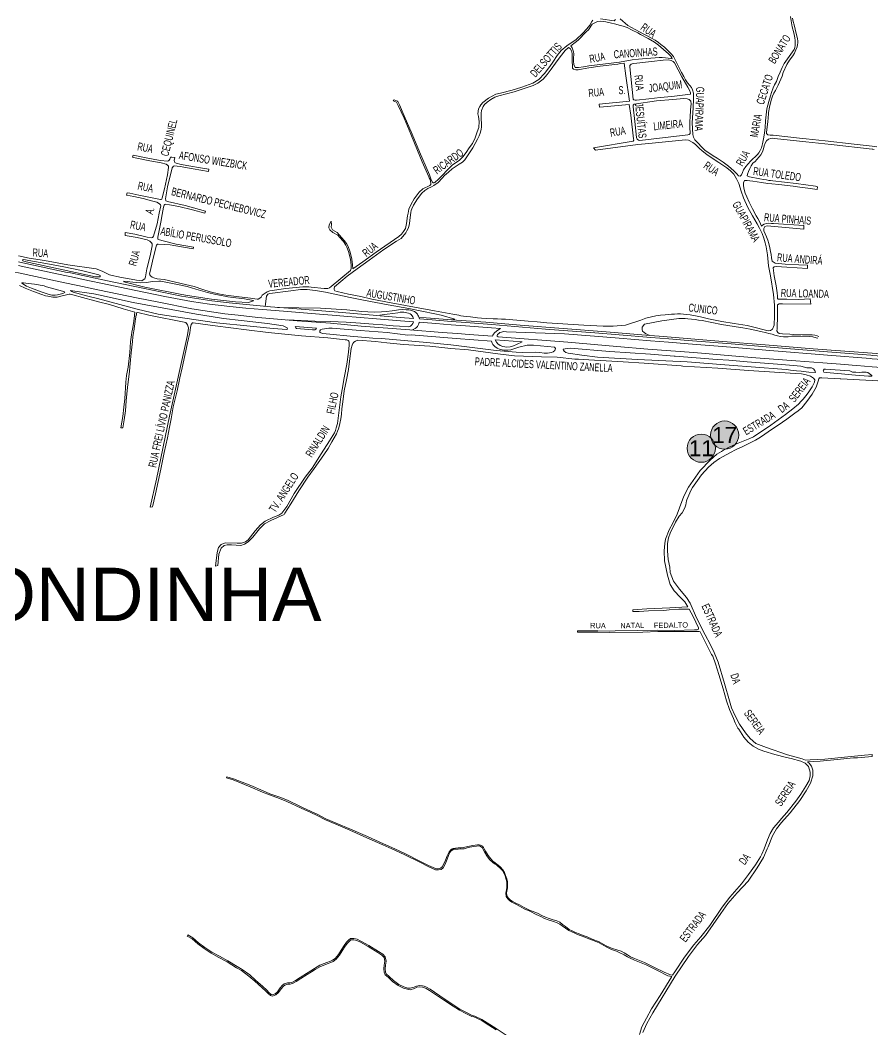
# Model space of a CAD drawing. Header units: millimetres. Extents: x 617885 to 663705, y 7172943 to 7234736.
# Drawn here: x 651403 to 653001, y 7183461 to 7185353 of the extents above; entities that cross this region are included whole.
import ezdxf
from ezdxf.enums import TextEntityAlignment as Align

# ---------------------------------------------------------------- set-up
doc = ezdxf.new("R2010")
doc.units = ezdxf.units.MM
for name, color, linetype in [('BAIRROS', 12, 'Continuous'), ('Equipamentos Públicos', 171, 'Continuous'), ('Escolas Municipais', 21, 'Continuous')]:
    doc.layers.add(name, color=color, linetype=linetype)
doc.layers.add('TOP_VIAS 10.000', color=7, linetype='Continuous', lineweight=9)
doc.layers.add('VIAS', color=7, linetype='Continuous', lineweight=5)
doc.styles.add('LDUP', font='LDUP.SHX')
doc.styles.get("Standard").update_dxf_attribs({"font": 'arial.ttf'})

msp = doc.modelspace()

# ---------------------------------------------------------------- hatches: boundary and pattern name
at = {"layer": 'Equipamentos Públicos', "true_color": 0xff0040}
h = msp.add_hatch(color=240, dxfattribs=at)
edge = h.paths.add_edge_path()
edge.add_arc((652723.4, 7184575.5), 26.4, 0, 360)
at = {"layer": 'Escolas Municipais'}
h = msp.add_hatch(color=21, dxfattribs=at)
edge = h.paths.add_edge_path()
edge.add_arc((652679.6, 7184550.9), 26.4, 0, 360)

# ---------------------------------------------------------------- linework, layer by layer
at = {"layer": 'Equipamentos Públicos', "color": 7, "lineweight": 5}
msp.add_circle((652723.4, 7184575.5), 26.4, dxfattribs=at)
at = {"layer": 'Escolas Municipais', "color": 7, "lineweight": 5}
msp.add_circle((652679.6, 7184550.9), 26.4, dxfattribs=at)
at = {"layer": 'VIAS', "color": 253}
for points in [[(652476.4, 7185353.1), (652474.5, 7185350.4), (652470.5, 7185343.8), (652464.8, 7185336.7), (652456.9, 7185328), (652445.2, 7185316.8), (652427.3, 7185304.7), (652417.1, 7185296.3), (652409.6, 7185286.8), (652401.4, 7185274.5), (652395.9, 7185266.2), (652385.7, 7185253.2), (652375.3, 7185241.5), (652363.9, 7185235.2), (652343.3, 7185227.7), (652325.3, 7185221.9), (652303.4, 7185216.3), (652294.8, 7185214.1), (652280.6, 7185206.5), (652270.3, 7185198.8), (652266.3, 7185194.2), (652264.5, 7185191.2), (652261.9, 7185186.9), (652260.9, 7185177.5), (652261.8, 7185172.5), (652263.1, 7185162.8), (652262.4, 7185152), (652259.6, 7185143.6), (652255.8, 7185132.5), (652250.6, 7185122.1), (652244.4, 7185113.7), (652239.1, 7185104.8), (652232.7, 7185096.6), (652225.9, 7185090), (652217.3, 7185084.3), (652212.6, 7185081.1), (652209.2, 7185077.3), (652203.1, 7185072.1), (652194.4, 7185062.4), (652187.1, 7185055.3), (652180.2, 7185048.7), (652179.2, 7185048.2), (652177.3, 7185048.2), (652176.1, 7185049.1), (652173.6, 7185053.7), (652170.2, 7185062.9), (652151.3, 7185106.5), (652137.7, 7185139.1), (652123, 7185173.5), (652113.7, 7185194.5), (652110.8, 7185200.6), (652110.2, 7185201), (652103.8, 7185203.7), (652102.3, 7185201.5), (652108.1, 7185199), (652111.7, 7185193.3), (652122.6, 7185169.3), (652135.2, 7185139.2), (652147.5, 7185108.6), (652156.6, 7185087.4), (652171.4, 7185053.5)], [(652519, 7185354.1), (652516.6, 7185351.9), (652490.7, 7185355.3)], [(652435, 7185305.1), (652443.5, 7185310.8), (652448.6, 7185315.4), (652463.9, 7185330.8), (652468, 7185335.1), (652474.9, 7185345.4), (652484.8, 7185350.6), (652491, 7185350.8), (652500.4, 7185349.7), (652508.7, 7185348.1), (652519.4, 7185345.5), (652526, 7185343.7), (652532.9, 7185341.8), (652540.5, 7185338.9), (652550, 7185334.5), (652560.8, 7185329), (652565.9, 7185326.4), (652580.2, 7185318.5), (652591.8, 7185311.8), (652599.6, 7185306.1), (652608.9, 7185298), (652618.1, 7185289.8), (652622.8, 7185285.6), (652624.7, 7185282.5), (652624.9, 7185280.4), (652621.8, 7185281.1), (652617.8, 7185281.8), (652612.8, 7185282.4), (652606.4, 7185283), (652600.5, 7185282.9), (652561.8, 7185280), (652550.1, 7185278.8), (652526.5, 7185274.2), (652468.6, 7185267.2), (652458.8, 7185265.8), (652449.2, 7185264.1), (652443.5, 7185264.2), (652440.5, 7185269.6), (652440, 7185276.3), (652439.8, 7185281.2), (652440.7, 7185290), (652440.2, 7185293.6), (652437.4, 7185301), (652435, 7185305.1)], [(652899.6, 7184760.2), (652896.6, 7184761.2), (652892.1, 7184762.5), (652887.7, 7184763.1), (652883, 7184763.3), (652869.3, 7184763.3), (652851.8, 7184764.1), (652845.7, 7184764.4), (652832.1, 7184765.3), (652825.8, 7184766.1), (652823.1, 7184767.5), (652821.5, 7184770.9), (652821.8, 7184774.8), (652822.4, 7184800), (652822.4, 7184800), (652822.4, 7184819.5), (652825.5, 7184821.3), (652831.6, 7184821.4), (652885.2, 7184821), (652883.8, 7184830.8), (652862.3, 7184829.5), (652840, 7184830.3), (652823.5, 7184830.2), (652822.4, 7184831.1), (652822.5, 7184836), (652822.1, 7184841.8), (652819.8, 7184855.1), (652816.5, 7184873.8), (652814.2, 7184889.1), (652816.3, 7184890.6), (652820.2, 7184891.1), (652840.1, 7184890), (652878.8, 7184887.4), (652878.8, 7184894), (652862.2, 7184894.2), (652836.5, 7184895.5), (652818.2, 7184897.6), (652812.4, 7184901.6), (652811.4, 7184907.5), (652810.4, 7184913.7), (652809.3, 7184919.7), (652808.1, 7184926.2), (652806.4, 7184934.2), (652804.2, 7184941), (652801.8, 7184947), (652799.4, 7184952.5), (652797.1, 7184958), (652796.7, 7184962.7), (652799, 7184966.6), (652802.8, 7184967.7), (652871.9, 7184961.1), (652872.1, 7184968.4), (652814.8, 7184972), (652811, 7184972.2), (652806.1, 7184972.3), (652801.6, 7184972), (652797.3, 7184970.7), (652794.4, 7184968.9), (652792.2, 7184967), (652788.8, 7184975.4), (652785.5, 7184981.5), (652782.3, 7184986.3), (652775.6, 7184999.2), (652769.1, 7185011.8), (652764.7, 7185021.6), (652762.1, 7185028.6), (652759.9, 7185035.9), (652758.8, 7185042.4), (652758.8, 7185048.2), (652760.3, 7185052.5), (652765.3, 7185052.4), (652770.6, 7185051.6), (652776, 7185051), (652792.2, 7185048.8), (652804.1, 7185047.1), (652811.7, 7185046.2), (652825.2, 7185044.9), (652851.8, 7185042), (652864.6, 7185039.9), (652879.3, 7185038), (652896.8, 7185035.6), (652897.3, 7185040.4), (652893.8, 7185042.2), (652857.3, 7185046.8), (652813.7, 7185051.9), (652809.4, 7185052.5), (652806.5, 7185052.8), (652802, 7185053.5), (652796.1, 7185054.6), (652789.6, 7185055.8), (652783.2, 7185056.9), (652776.4, 7185058.1), (652769.9, 7185059.6), (652765.9, 7185061.4), (652766.1, 7185064.1), (652768.3, 7185069.6), (652770.6, 7185074.7), (652773.3, 7185080), (652776, 7185084.8), (652780.3, 7185088.4), (652783.5, 7185091.7), (652788.2, 7185096.9), (652791.2, 7185100.4), (652794.2, 7185106), (652796.3, 7185112), (652797.6, 7185117.6), (652799.2, 7185122.7), (652801.9, 7185127), (652805.6, 7185129.7), (652810.2, 7185131.2), (652812.6, 7185131.7), (652816.9, 7185131.3), (652875.8, 7185125.2), (652923.1, 7185120.2), (652999.7, 7185111.2), (653001, 7185111.2), (653003.5, 7185110.8)], [(652169.6, 7185057.5), (652172, 7185051.6), (652172.7, 7185046.5), (652172.9, 7185045), (652172.2, 7185044.1), (652170.8, 7185043.2), (652157.6, 7185036.9), (652150.9, 7185030.5), (652141.6, 7185018.4), (652135.6, 7185008.1), (652131.8, 7184998.8), (652130, 7184991.6), (652129.1, 7184986.2), (652127, 7184971.7), (652125.2, 7184962.3), (652121.4, 7184956.8), (652117.9, 7184952.2), (652112.8, 7184947.6), (652070.3, 7184918.2), (652045.1, 7184899.9), (652026.8, 7184887.1), (652026.2, 7184894.7), (652024.6, 7184905.4), (652023.1, 7184913.2), (652020.7, 7184920.4), (652017.5, 7184928.7), (652014.5, 7184934.4), (652010.4, 7184940), (652005.4, 7184946), (651997.2, 7184954.9), (651988.3, 7184960.2), (651985.7, 7184965.3), (651986.6, 7184970), (651986, 7184976.3), (651981.9, 7184969.4), (651981.5, 7184964), (651983.3, 7184959.9), (651989.2, 7184955.1), (651998.6, 7184950.1), (652001.8, 7184946.4), (652008.9, 7184938), (652013.3, 7184931.1), (652015.4, 7184927.6), (652018.2, 7184919.4), (652021.9, 7184905.3), (652023.6, 7184893.9), (652023.6, 7184889.6), (652023.5, 7184887.9), (652023, 7184885.6), (652022, 7184883.8), (651986, 7184854.1), (651982.8, 7184851.1), (651979.5, 7184850.1), (651977.1, 7184849.9), (651972.9, 7184850.1), (651948.6, 7184852.5), (651944.1, 7184853.1), (651938.2, 7184853.2), (651933.1, 7184853.2), (651900.9, 7184850), (651870.7, 7184845.8), (651865.8, 7184844.2), (651862, 7184841.6), (651856.9, 7184837.4), (651854.7, 7184834.2), (651852.2, 7184832), (651849.2, 7184830.4), (651847.3, 7184830.3), (651834.5, 7184832.3), (651808.5, 7184835.1), (651788.7, 7184837.7), (651774.8, 7184840.4), (651759.2, 7184844), (651745.3, 7184848), (651729, 7184853.6), (651713.2, 7184857.5), (651673, 7184866.8), (651659.8, 7184868.4), (651653.3, 7184870.4), (651650.2, 7184871.3), (651647.6, 7184873.8), (651645.8, 7184875.5), (651645.6, 7184876.7), (651648, 7184887.9), (651653, 7184909.6), (651658.4, 7184931.2), (651660.3, 7184933.3), (651661.9, 7184933.5), (651684.3, 7184931.8), (651690.9, 7184930.7), (651727.5, 7184924.2), (651728.1, 7184927.8), (651695.2, 7184933.3), (651668.4, 7184939.9), (651662.4, 7184941.7), (651661.2, 7184942.8), (651660.9, 7184946.1), (651666.7, 7184974.5), (651669.5, 7184988.6), (651671.7, 7185002.5), (651672.8, 7185006.2), (651674, 7185007.3), (651676.1, 7185007.9), (651683, 7185007.1), (651700.7, 7185003.5), (651726.1, 7184997.3), (651749.4, 7184991.2), (651750.1, 7184995), (651712.6, 7185005.7), (651679.3, 7185012.9), (651676.3, 7185014.5), (651676, 7185015.9), (651675.3, 7185018), (651679.4, 7185040.4), (651687.7, 7185076.5), (651690.5, 7185079.5), (651691.7, 7185079.8), (651702.7, 7185078.8), (651727.3, 7185074.2), (651756.1, 7185069.2), (651756.6, 7185073.8), (651737.3, 7185076.8), (651722.8, 7185079.1), (651704.8, 7185082.6), (651695.7, 7185084.9), (651693.1, 7185086.2), (651692, 7185087.4), (651691.4, 7185089.7), (651692.9, 7185095.3), (651687.3, 7185096.4), (651685, 7185096.5), (651683.8, 7185092.6), (651682.6, 7185090.6), (651681.3, 7185089.1), (651679.8, 7185088.5), (651665.2, 7185090), (651636.1, 7185095.9), (651614.8, 7185100.1), (651613.4, 7185096.1), (651618.3, 7185095.2), (651646, 7185089.5), (651667.6, 7185085.6), (651676.4, 7185083), (651679.2, 7185081.4), (651680.9, 7185079.1), (651681.3, 7185076.7), (651678.9, 7185063), (651673.5, 7185037), (651669.5, 7185020.3), (651668.4, 7185017.5), (651667.5, 7185016.8), (651665.8, 7185016.6), (651643.9, 7185021.2), (651625.2, 7185025.3), (651608.7, 7185028.7), (651603.6, 7185029.5), (651602.1, 7185025.1), (651616.3, 7185022.3), (651633.6, 7185018.5), (651648.9, 7185014.5), (651659.4, 7185011.8), (651662.3, 7185010.2), (651665, 7185008.4), (651666.1, 7185006.8), (651666.5, 7185005.3), (651663.7, 7184991.4), (651659.6, 7184971.4), (651652.9, 7184948.4), (651651.9, 7184946.2), (651651, 7184945.8), (651649, 7184945), (651640.9, 7184946.3), (651618.1, 7184951.8), (651599.8, 7184955.2), (651599.6, 7184949.5), (651622.1, 7184945.7), (651641.1, 7184941.2), (651645.8, 7184938.7), (651647.4, 7184937.4), (651649.2, 7184935.8), (651650.2, 7184933.7), (651650.6, 7184930.1), (651647, 7184911.1), (651640.6, 7184887), (651638.1, 7184872.3), (651636.8, 7184868.5), (651633.7, 7184866.5), (651630.9, 7184864.6), (651621.4, 7184865.6), (651611, 7184867.4), (651593, 7184870.9), (651584.4, 7184872.5), (651578.9, 7184874.1), (651570.3, 7184875.8), (651556.5, 7184882.7), (651545.7, 7184886.7), (651492.4, 7184894.7), (651448.5, 7184902.4), (651419.8, 7184907.2), (651400, 7184911.2)], [(651402.1, 7184856), (651412.7, 7184850.5), (651428.3, 7184844.7), (651443.8, 7184839), (651450.5, 7184836.5), (651454.6, 7184835.8), (651464.2, 7184833.8), (651472.2, 7184834.2), (651479.2, 7184835.5), (651487.7, 7184837.8), (651494.9, 7184839.5), (651497, 7184839.3), (651502, 7184838.1), (651519.7, 7184833.3), (651543.2, 7184827.1), (651549.6, 7184825), (651570.2, 7184819.9), (651595.8, 7184811.9), (651618.1, 7184806.1), (651617.5, 7184800), (651617.4, 7184798.7), (651615.2, 7184784.3), (651613.4, 7184774.1), (651612.4, 7184768.5), (651611.8, 7184763.6), (651610, 7184749.9), (651608.5, 7184730.5), (651605.3, 7184702.6), (651602.6, 7184687.2), (651601, 7184674.5), (651599, 7184643.5), (651597.4, 7184628), (651595.2, 7184610.1), (651591.7, 7184589.2), (651595.3, 7184589.2), (651598.1, 7184604), (651600.2, 7184620.7), (651602, 7184639.9), (651604.5, 7184665.4), (651607, 7184684.7), (651608, 7184695.5), (651609.3, 7184709.9), (651611.2, 7184729.4), (651613.4, 7184751), (651614.5, 7184759.8), (651615.4, 7184767.4), (651615.9, 7184770.3), (651619.4, 7184793.2), (651620.7, 7184800), (651620.9, 7184801.1), (651620.9, 7184804.5), (651623.3, 7184805.3), (651644.3, 7184800), (651713.8, 7184786.2), (651716.9, 7184781.8), (651718.6, 7184776.7), (651718, 7184770.6), (651715.8, 7184760.1), (651683.1, 7184611), (651658.5, 7184492.9), (651646.7, 7184440.6), (651650.9, 7184440.8), (651651.6, 7184443.4), (651656.5, 7184465.1), (651666.6, 7184511.7), (651671.6, 7184536.6), (651673, 7184542.8), (651679.1, 7184570.3), (651682.8, 7184590.1), (651685.9, 7184606.2), (651689.7, 7184628.1), (651697.2, 7184658.3), (651702.4, 7184682.9), (651706.4, 7184701.7), (651711.8, 7184724.7), (651716.8, 7184748.3), (651720.8, 7184767.2), (651722.2, 7184777.3), (651723.7, 7184782.8), (651726.1, 7184785.6), (651727.5, 7184786.1), (651768.3, 7184780.1), (651827.5, 7184773), (651868.1, 7184767.6), (651911.6, 7184763.2), (651930.2, 7184761.7), (651979.5, 7184757.9), (652011.9, 7184754.2), (652015, 7184753.7), (652017.8, 7184752.5), (652018.9, 7184751.5), (652019.6, 7184749.6), (652019.5, 7184744), (652018.3, 7184730.9), (652015, 7184708.2), (652010.2, 7184683), (652006.6, 7184661.2), (652004.2, 7184647.2), (652001.9, 7184632.3), (651997.5, 7184597.4), (651995.4, 7184589), (651994.1, 7184584.3), (651991.9, 7184579.5), (651983, 7184564.6), (651967.5, 7184540.1), (651950.3, 7184513.4), (651937.2, 7184496.7), (651916.7, 7184466.3), (651902.7, 7184441.8), (651893.2, 7184429.1), (651888, 7184425.4), (651878.1, 7184421.5), (651862.4, 7184414.4), (651853.8, 7184407.3), (651843.2, 7184396.2), (651830.3, 7184379.4), (651825.2, 7184375.6), (651818, 7184373), (651809.8, 7184373.2), (651787.5, 7184373.5), (651779.5, 7184370.5), (651774.5, 7184364.6), (651772.4, 7184355.4), (651768.9, 7184329.8), (651773.3, 7184330.8), (651775.5, 7184352.3), (651779.6, 7184363.7), (651785.2, 7184368.8), (651791.2, 7184369.7), (651799.4, 7184369.6), (651816.6, 7184368.8), (651823.5, 7184370.8), (651830.6, 7184375.6), (651838.9, 7184384), (651851.4, 7184400), (651861, 7184409.1), (651873, 7184415.4), (651897.7, 7184426.8), (651899.4, 7184428.9), (651910.1, 7184446.9), (651925.1, 7184471.2), (651942, 7184496.4), (651954.3, 7184512.7), (651972.3, 7184538.5), (651980, 7184550.3), (651987.4, 7184563.1), (651995.9, 7184578.1), (651997.9, 7184582.8), (651999.6, 7184587), (652000.9, 7184591.3), (652002.2, 7184597.1), (652003.8, 7184606.2), (652005.1, 7184614.7), (652006, 7184624.7), (652007.8, 7184637.5), (652010.4, 7184658.2), (652014.5, 7184678.9), (652018.3, 7184698.5), (652020.5, 7184713.9), (652023.5, 7184738), (652025.1, 7184743.8), (652026.7, 7184746.8), (652028.3, 7184749.5), (652031.8, 7184751.7), (652035.7, 7184753.1), (652068.8, 7184750.8), (652090.5, 7184748.4), (652121.4, 7184745.3), (652170.6, 7184742.1), (652210.4, 7184737.8), (652243.2, 7184735), (652298.5, 7184727.5), (652329.4, 7184724.2), (652380, 7184721.8), (652409.8, 7184721.5), (652442.3, 7184717.9), (652449.7, 7184717.8), (652458.2, 7184717.3), (652533.5, 7184712.6), (652572.6, 7184710.5), (652641.9, 7184705.4), (652645, 7184704.9), (652710.5, 7184701.1), (652768.1, 7184696.8), (652856, 7184690.7), (652867.2, 7184690), (652876.1, 7184688.3), (652884.5, 7184686), (652890, 7184682.4), (652892.1, 7184679.2), (652891.8, 7184674.4), (652890.1, 7184670.6), (652887.7, 7184665.8), (652885.2, 7184661.9), (652880.9, 7184656.5), (652877.8, 7184652.1), (652875.6, 7184649), (652870.6, 7184642.8), (652866.9, 7184638.8), (652861.7, 7184633.4), (652851.2, 7184624.5), (652837.3, 7184614.3), (652809.8, 7184594.1), (652777.5, 7184572.3), (652770.7, 7184568.9), (652748.6, 7184560.5), (652732.8, 7184553.3), (652721, 7184547.1), (652717.3, 7184544.8), (652708.9, 7184539.5), (652696, 7184528.7), (652677.2, 7184509.4), (652655.8, 7184477.7), (652647, 7184460.9), (652638.5, 7184439), (652634.1, 7184427.5), (652626.2, 7184410.7), (652619.3, 7184398), (652612.6, 7184380.5), (652611.1, 7184372.2), (652610.2, 7184358.7), (652610.8, 7184340.1), (652616.3, 7184313.2), (652621.4, 7184295.2), (652628.8, 7184283.7), (652640.3, 7184272), (652648.7, 7184263), (652654.4, 7184253.7), (652620.7, 7184251.5), (652577.4, 7184250.1), (652551, 7184248.1), (652551.3, 7184244.7), (652563.4, 7184245.2), (652580.8, 7184246), (652609.7, 7184246.7), (652619.4, 7184247.9), (652637.4, 7184249), (652651.6, 7184249), (652657.1, 7184249.4), (652664.2, 7184235.8), (652674.3, 7184214.3), (652674.2, 7184211.8), (652671.9, 7184210.6), (652667, 7184210.5), (652629, 7184209.2), (652597.8, 7184210), (652579.3, 7184208.7), (652559.3, 7184209.1), (652518.2, 7184208.5), (652507.1, 7184208.2), (652485.8, 7184208.5), (652447.6, 7184208.8), (652447.6, 7184206.4), (652485.7, 7184206), (652507.1, 7184205.8), (652569.8, 7184206.4), (652598, 7184207.5), (652675.6, 7184207.3), (652677.4, 7184207), (652678.4, 7184205.3), (652698.9, 7184164.6), (652701.3, 7184160.9), (652706.1, 7184146.9), (652712.3, 7184127), (652720.4, 7184100.1), (652726.7, 7184077.4), (652732.3, 7184061.2), (652739.7, 7184044.4), (652742.8, 7184036.2)], [(652148.4, 7184800.1), (652147.7, 7184801.8), (652146.6, 7184803.4), (652144.7, 7184805.3), (652142.2, 7184807), (652138.5, 7184808.6), (652134.5, 7184809.5), (652131.5, 7184810.2), (652126.8, 7184810.4), (652119, 7184810.6), (652112.1, 7184810.3), (652100, 7184808.5), (652089.8, 7184807.2), (652080.5, 7184806.4), (652066.3, 7184806), (652054.7, 7184806.4), (652043.3, 7184807.2), (652015.4, 7184809.9), (651966.2, 7184813), (651885.1, 7184814.8)], [(653065.2, 7184724.1), (653000, 7184729), (652889.2, 7184737.4), (652799.2, 7184744.7), (652767, 7184747.3), (652735.8, 7184749.7), (652712.7, 7184751.6), (652600.6, 7184760.8), (652582.9, 7184762.2), (652501.5, 7184768.7), (652340, 7184781.7), (652275.6, 7184787), (652211.7, 7184791.2)], [(651918.6, 7184779), (651958.2, 7184775.8), (651957.4, 7184773.8), (651955.4, 7184772.6), (651950.7, 7184772.8), (651921.1, 7184775), (651919.8, 7184776.3), (651918.6, 7184779)], [(652569.8, 7183456.2), (652577.3, 7183473.1), (652589, 7183492.8), (652630.9, 7183561.9), (652655.7, 7183598.3), (652672.4, 7183620.7), (652687.6, 7183638.1), (652716.1, 7183678.8), (652729.4, 7183697.5), (652746.6, 7183717.8), (652767.2, 7183739.7), (652784.6, 7183764.5), (652796.2, 7183783.8), (652803.1, 7183800), (652804.7, 7183803.7), (652813.2, 7183824.4), (652820.7, 7183837.8), (652829.7, 7183849.5), (652846.3, 7183867.9), (652864.4, 7183891), (652876.1, 7183909.1), (652884.4, 7183923.3), (652888.4, 7183936.9), (652888.6, 7183947.4), (652886.4, 7183955), (652881.8, 7183960.6), (652878.9, 7183963.5), (652902.6, 7183964.3), (652934.5, 7183967.8), (652964.8, 7183970.4), (652972.4, 7183971), (653000, 7183973.5), (653000, 7183977), (652985.7, 7183975.4), (652948.1, 7183971.9), (652911.4, 7183968.5), (652883.6, 7183967.2), (652874.8, 7183966.5), (652868.6, 7183968.8), (652857.4, 7183972), (652841.3, 7183976.5), (652802.1, 7183989.9), (652781.9, 7183997.7), (652771, 7184007), (652762.2, 7184017.5), (652751.3, 7184034.1), (652742.9, 7184049.2), (652736.2, 7184064.6), (652732.7, 7184077.3), (652723.1, 7184110.3), (652711.3, 7184149.8), (652704, 7184168.3), (652696.4, 7184184), (652686.6, 7184201.1), (652670.9, 7184233), (652658.7, 7184260.6), (652651.6, 7184271.4), (652638.5, 7184287), (652627.4, 7184302), (652621.3, 7184317.7), (652620.4, 7184328.1), (652617.3, 7184342.3), (652616.3, 7184358.4), (652616.3, 7184372.3), (652617.9, 7184382.8), (652621.5, 7184391.8), (652631.5, 7184412.2), (652638.2, 7184423.3), (652643.7, 7184430), (652648.8, 7184439.1), (652649.7, 7184441.2), (652650.6, 7184444.9), (652652, 7184452), (652652.7, 7184454.3), (652660, 7184471.5), (652663.3, 7184477.2), (652672.2, 7184490.3), (652679.8, 7184501.1), (652693.3, 7184515.2), (652702.9, 7184524.1), (652713.9, 7184531.9), (652733.3, 7184542.4), (652744.9, 7184548.3), (652757.7, 7184554.2), (652781.2, 7184565.8), (652790.3, 7184571.6), (652798.8, 7184577.3), (652811.2, 7184586), (652823.7, 7184594.3), (652839.7, 7184605.3), (652855.1, 7184616.3), (652861.4, 7184621.2), (652868, 7184626.5), (652877.5, 7184638.7), (652887.3, 7184652.1), (652895.1, 7184665.3), (652898.6, 7184676.6), (652899.8, 7184680.6), (652901.3, 7184682.8), (652905.7, 7184682.7), (652939.6, 7184681), (652941.4, 7184680.9), (653000, 7184677.6), (653064, 7184674.1)], [(652742.8, 7184036.2), (652747.8, 7184026.1), (652749.9, 7184024.2), (652759.3, 7184009.4), (652767.2, 7184000.3), (652776.8, 7183992.6), (652786.7, 7183987), (652796.6, 7183982.9), (652817.3, 7183977), (652839.3, 7183971.4), (652847.9, 7183969.2), (652866, 7183964.3), (652874.3, 7183960.6), (652880.5, 7183954.7), (652883.9, 7183943.8), (652883.9, 7183937.1), (652881.6, 7183928.2), (652875.7, 7183917.7), (652865.9, 7183902.5), (652857, 7183889.5), (652840.1, 7183868), (652830.2, 7183857.2), (652830.1, 7183857.1), (652824.2, 7183850.4), (652815, 7183839.3), (652809, 7183828.7), (652803.9, 7183816.8), (652797.6, 7183800.5), (652797.4, 7183800), (652792.9, 7183790.4), (652790.6, 7183785.3), (652781.3, 7183770.2), (652767.8, 7183752.1), (652754.7, 7183734.7), (652733.1, 7183709.6), (652718.6, 7183691.1), (652695.4, 7183656.4), (652678.5, 7183635.3), (652665.8, 7183620.6), (652648.3, 7183597.5), (652630.3, 7183569.8), (652630.3, 7183569.8), (652625.8, 7183563.5), (652622, 7183563.8), (652610.3, 7183569.1), (652592, 7183578.1), (652573.4, 7183587.1), (652554.6, 7183594.6), (652547.1, 7183597.7), (652541.3, 7183601.8), (652535.2, 7183605.4), (652529.3, 7183608.7), (652522.9, 7183610.6), (652511.2, 7183614.1), (652501.1, 7183618.7), (652488.5, 7183626), (652475.4, 7183631.2), (652465.7, 7183635), (652458, 7183638), (652450.6, 7183640.7), (652443.7, 7183643.5), (652437.3, 7183646.6), (652432.2, 7183649), (652425, 7183654.6), (652419.6, 7183658.4), (652414.2, 7183662.7), (652408.6, 7183665.4), (652402.3, 7183667.3), (652394.3, 7183669.7), (652387.9, 7183672.2), (652381, 7183675.5), (652372.5, 7183679.5), (652357.9, 7183685.5), (652347.8, 7183690.2), (652338.9, 7183695), (652331.9, 7183698.6), (652325, 7183702.3), (652321.1, 7183704.8), (652317.7, 7183708.2), (652315.3, 7183712.1), (652314.7, 7183717.6), (652316.1, 7183727.3), (652316.3, 7183733.7), (652316.3, 7183738.4), (652315.1, 7183743.9), (652312.9, 7183750.3), (652310.8, 7183755.7), (652307.7, 7183761.1), (652302.4, 7183766.3), (652298.4, 7183770.1), (652296.5, 7183771.7), (652293, 7183774.1), (652289.2, 7183776.8), (652284.9, 7183781.2), (652280.4, 7183787.8), (652275.4, 7183795.8), (652272.9, 7183800), (652271.3, 7183802.7), (652269.3, 7183805.1), (652265.8, 7183807.1), (652263.5, 7183807.9), (652260.3, 7183807.8), (652251.6, 7183806.4), (652242.1, 7183804.5), (652234.1, 7183802.5), (652228.4, 7183802.1), (652224.2, 7183801.8), (652218.8, 7183801.5), (652214.6, 7183800.9), (652212.9, 7183800), (652209.9, 7183798.4), (652207.2, 7183794.7), (652203.2, 7183786.8), (652199.9, 7183778.8), (652197.8, 7183773.2), (652193.9, 7183766.3), (652190.8, 7183763.8), (652186, 7183763), (652181.3, 7183763.5), (652168.5, 7183769.2), (652154.5, 7183776.1), (652123.8, 7183791.4), (652105, 7183800), (652083.7, 7183809.7), (652053.9, 7183823.1), (652021.9, 7183836.9), (651995.4, 7183848.5), (651976.2, 7183856.6), (651960.8, 7183864.5), (651948.6, 7183870.2), (651930.7, 7183878.4), (651903.9, 7183891.1), (651889.9, 7183896.8), (651871.1, 7183903.4), (651858.2, 7183908.6), (651835.2, 7183918.7), (651803, 7183931.6), (651790.5, 7183935.2), (651789.9, 7183933.1), (651802.3, 7183929.5), (651834.3, 7183916.6), (651857.4, 7183906.6), (651870.3, 7183901.4), (651889.2, 7183894.8), (651903, 7183889.1), (651929.7, 7183876.4), (651947.7, 7183868.3), (651959.9, 7183862.5), (651975.3, 7183854.7), (651994.6, 7183846.5), (652021, 7183835), (652053, 7183821.1), (652082.8, 7183807.7), (652099.8, 7183800), (652122.9, 7183789.5), (652154.5, 7183773.7), (652167.5, 7183767.2), (652181.6, 7183760.9), (652187.4, 7183760.8), (652192.4, 7183761.6), (652195.7, 7183764.7), (652199.6, 7183771.7), (652201.9, 7183777.9), (652204.9, 7183785.9), (652208, 7183792.7), (652210.9, 7183796.2), (652215.6, 7183799.3), (652224.2, 7183799.8), (652228, 7183800), (652229.1, 7183800.1), (652235.3, 7183800.5), (652242.7, 7183802.4), (652252.5, 7183804.7), (652263.9, 7183806), (652268.8, 7183802.5), (652270.3, 7183800), (652273.3, 7183794.7), (652277.9, 7183787.2), (652282.9, 7183780), (652288.9, 7183774.4), (652293, 7183771.6), (652295.6, 7183770.1), (652298.5, 7183767.7), (652301.8, 7183764.5), (652306.9, 7183759.5), (652309.8, 7183754.5), (652311.8, 7183749.3), (652314, 7183743), (652315.2, 7183737.9), (652315.1, 7183733.5), (652314.9, 7183727.2), (652313.5, 7183717.4), (652314.1, 7183711.1), (652317, 7183706.6), (652320.7, 7183702.8), (652324.8, 7183700.1), (652331.9, 7183696.4), (652338.9, 7183692.8), (652347.8, 7183688), (652358, 7183683.3), (652370.4, 7183677.4), (652379, 7183673.4), (652386, 7183669.8), (652392.6, 7183667.4), (652402.5, 7183664.3), (652409.7, 7183661.6), (652414.6, 7183659.1), (652418.9, 7183656.1), (652424.9, 7183651.8), (652431.2, 7183647.3), (652436.9, 7183644.6), (652443.7, 7183641.3), (652450.8, 7183638.4), (652458.2, 7183635.7), (652465.8, 7183632.7), (652475.6, 7183629), (652488.5, 7183623.8), (652501.1, 7183616.5), (652511.4, 7183611.8), (652520.5, 7183608.6), (652527.1, 7183605.6), (652535.2, 7183601.8), (652541.2, 7183598), (652544.8, 7183595.7), (652554.6, 7183591.6), (652576, 7183582.7), (652597.3, 7183572.2), (652617.1, 7183562.5), (652624.7, 7183560.9), (652602.8, 7183525.4), (652586.2, 7183500.5), (652576.8, 7183482.9), (652568.4, 7183466.5), (652563.8, 7183452.3)], [(652315.8, 7183449.7), (652297.1, 7183462), (652283.4, 7183471.2), (652268.6, 7183480.3), (652255.4, 7183486.4), (652250.4, 7183488.2), (652239.3, 7183493.7), (652227.3, 7183499.9), (652215.8, 7183507.3), (652198, 7183519), (652171.3, 7183537), (652164.9, 7183540.8), (652160.1, 7183542.9), (652157.2, 7183543.4), (652151.4, 7183544.4), (652145.7, 7183543.1), (652141.3, 7183540.7), (652133.9, 7183538.8), (652129.5, 7183539.4), (652122.3, 7183541.7), (652112.5, 7183546.2), (652102.5, 7183553.2), (652094.8, 7183561), (652089, 7183565.8), (652087.7, 7183569.4), (652087.3, 7183575.2), (652087.8, 7183582.1), (652088.7, 7183589.4), (652087.4, 7183597.8), (652082.5, 7183602.9), (652074.5, 7183608), (652056.3, 7183619.2), (652041.8, 7183627.3), (652034.8, 7183630.9), (652028.4, 7183632), (652022, 7183632), (652019, 7183629.8), (652014.8, 7183625.2), (652010.2, 7183619.2), (652004.4, 7183610.4), (651999.4, 7183602.3), (651993.7, 7183595), (651988.7, 7183591.5), (651984.4, 7183589.7), (651977.9, 7183587), (651973, 7183585.4), (651964.8, 7183581.9), (651954.6, 7183575.9), (651947.7, 7183571.9), (651939.4, 7183566.9), (651927.6, 7183559.4), (651918.9, 7183553.4), (651913.5, 7183550.5), (651908.5, 7183548.9), (651904.3, 7183548.9), (651897.9, 7183547.1), (651894.6, 7183544.6), (651890.3, 7183539.5), (651885.2, 7183532.3), (651881.1, 7183528.6), (651875.9, 7183526.9), (651873.3, 7183527.4), (651869.3, 7183530.7), (651865.1, 7183535.1), (651857.8, 7183542.1), (651844.4, 7183554.3), (651833.3, 7183563.8), (651818.9, 7183574), (651809.7, 7183579.6), (651792.4, 7183590.5), (651776.5, 7183598.9), (651762.2, 7183606.8), (651749.3, 7183615.2), (651737.4, 7183624.2), (651726.8, 7183633.7), (651717.5, 7183638.8), (651716.3, 7183636.6), (651725.3, 7183631.7), (651735.8, 7183622.3), (651747.9, 7183613.2), (651760.9, 7183604.7), (651775.3, 7183596.7), (651791.2, 7183588.4), (651808.4, 7183577.5), (651817.6, 7183572), (651831.8, 7183561.9), (651842.7, 7183552.4), (651856.1, 7183540.3), (651863.4, 7183533.3), (651867.6, 7183528.9), (651872.2, 7183525.1), (651876.1, 7183524.3), (651882.4, 7183526.5), (651887, 7183530.7), (651892.2, 7183537.9), (651896.3, 7183542.8), (651899, 7183544.8), (651904.7, 7183546.4), (651908.9, 7183546.4), (651914.5, 7183548.2), (651920.2, 7183551.3), (651929, 7183557.3), (651940.7, 7183564.8), (651948.9, 7183569.8), (651955.9, 7183573.8), (651965.9, 7183579.7), (651973.9, 7183583.1), (651978.7, 7183584.7), (651985.4, 7183587.4), (651989.9, 7183589.3), (651995.4, 7183593.2), (652001.4, 7183600.9), (652006.5, 7183609.1), (652012.2, 7183617.8), (652016.7, 7183623.6), (652020.7, 7183627.9), (652022.8, 7183629.5), (652028.2, 7183629.5), (652034, 7183628.6), (652040.7, 7183625.1), (652055.1, 7183617.1), (652073.2, 7183605.9), (652080.9, 7183601), (652085.1, 7183596.6), (652086.2, 7183589.4), (652085.3, 7183582.4), (652084.8, 7183575.2), (652085.2, 7183568.9), (652086.9, 7183564.3), (652093.1, 7183559.1), (652100.9, 7183551.3), (652111.2, 7183544), (652121.4, 7183539.3), (652128.9, 7183537), (652134.1, 7183536.3), (652142.3, 7183538.4), (652146.6, 7183540.7), (652151.5, 7183541.9), (652157.3, 7183540.9), (652159.4, 7183540.5), (652163.8, 7183538.6), (652170, 7183534.9), (652196.7, 7183517.1), (652214.5, 7183505.4), (652226.3, 7183497.8), (652238.2, 7183491.4), (652249.4, 7183486.3), (652253.6, 7183485.3), (652266.8, 7183479.2), (652281.6, 7183470), (652295.3, 7183460.9)]]:
    msp.add_lwpolyline(points, dxfattribs=at)
at = {"layer": 'VIAS', "color": 253, "flags": 128}
for points in [[(652847.1, 7185360), (652848.3, 7185351.5), (652850.2, 7185340.3), (652853, 7185329.2), (652855, 7185319.8), (652855.4, 7185314.7), (652855.5, 7185308.4), (652855.5, 7185305.3), (652854.9, 7185301.6), (652853.6, 7185298), (652841.4, 7185280.8), (652835.2, 7185271.9), (652831.4, 7185264.5), (652827.4, 7185255.5), (652823.9, 7185247.7), (652820.3, 7185238.3), (652817, 7185231.5), (652814.4, 7185226.1), (652811.5, 7185217.6), (652809.1, 7185211.3), (652806.1, 7185200.5), (652802.4, 7185186.5), (652801.1, 7185175.5), (652799.8, 7185164.6), (652799.1, 7185152.1), (652797.8, 7185141.1), (652795.9, 7185130.9), (652794.1, 7185121.4), (652792.3, 7185113.5), (652789.9, 7185108.5), (652787.4, 7185104.4), (652785, 7185101.3), (652771.6, 7185088.8), (652763.1, 7185079), (652758.6, 7185072.5), (652756.6, 7185067.8), (652754.8, 7185062.9), (652752.4, 7185060.8), (652749.1, 7185061.5), (652746.4, 7185065.1), (652740.6, 7185070.9), (652730.8, 7185079.6), (652720.4, 7185087.1), (652709.6, 7185094.1), (652701.9, 7185098.7), (652686.3, 7185109.6), (652667.7, 7185128.8), (652665.2, 7185133.6), (652663.5, 7185138.7), (652662.8, 7185160.5), (652664.3, 7185188.9), (652665.2, 7185205.5), (652665, 7185210.8), (652664.8, 7185216.4), (652663.3, 7185222.1), (652661, 7185226.8), (652658.2, 7185230.7), (652654, 7185235.7), (652650.2, 7185241.3), (652646.7, 7185247.2), (652642.6, 7185254.9), (652634.5, 7185271.2), (652629, 7185282.3), (652627.4, 7185285), (652623.1, 7185289.9), (652616.3, 7185296.7), (652610.5, 7185302.4), (652604, 7185307.2), (652599.1, 7185310.8), (652592.9, 7185315.4), (652586, 7185319.3), (652578.3, 7185323.5), (652570.7, 7185327.5), (652564.8, 7185330.6), (652555.6, 7185335.6), (652548.6, 7185339), (652541.7, 7185343), (652527.5, 7185355.2)], [(653008.5, 7185115.7), (653000, 7185116.7), (652966.2, 7185120.6), (652911.8, 7185126.6), (652876, 7185130.3), (652863.6, 7185131.7), (652814.2, 7185137.3), (652808.6, 7185137.6), (652804.1, 7185138.2), (652802.1, 7185140.6), (652802.1, 7185142.9), (652804.6, 7185162.7), (652805.6, 7185177.5), (652805.3, 7185180), (652807.4, 7185190.1), (652809.4, 7185198), (652811.3, 7185205), (652813.2, 7185210.6), (652815.4, 7185216.3), (652818.4, 7185221), (652821.3, 7185226.2), (652823.4, 7185231.4), (652826.2, 7185236.9), (652828.9, 7185242.6), (652830.9, 7185248), (652833.1, 7185254.9), (652839.7, 7185269.6), (652844.7, 7185277.7), (652851.1, 7185286.3), (652854.2, 7185291.4), (652857.1, 7185297.3), (652859, 7185303), (652860, 7185307.5), (652860.7, 7185309.8), (652860.3, 7185313.9), (652859.7, 7185318.4), (652857.5, 7185327.7), (652853.6, 7185344.4), (652851.8, 7185350.3), (652850.5, 7185356.9)], [(652018.4, 7184839.8), (652041.5, 7184835), (652062.1, 7184830.3), (652098.6, 7184823.2), (652142.3, 7184815.2), (652179.9, 7184808.5), (652213.8, 7184802.1), (652225, 7184800), (652229.1, 7184799.2), (652233.9, 7184798.2), (652240.4, 7184797.7), (652247.2, 7184796.8), (652260.4, 7184795.2), (652267.7, 7184794.5), (652277.5, 7184793.9), (652289.3, 7184793.4), (652297.7, 7184793.2), (652305.1, 7184792.8), (652312.6, 7184792.5), (652319.6, 7184791.8), (652354.9, 7184788.7), (652371.9, 7184787.7), (652389.9, 7184785.7), (652459.7, 7184781.6), (652495.8, 7184779.5), (652514.7, 7184779.5), (652537.3, 7184781.2), (652566.5, 7184791), (652575.7, 7184794.6), (652594.7, 7184799), (652603.3, 7184800.1), (652612.1, 7184800.6), (652617.8, 7184801.3), (652623.6, 7184801.9), (652629.6, 7184802.3), (652635.1, 7184802.6), (652640.6, 7184802.5), (652646, 7184802), (652652.6, 7184801.2), (652658.6, 7184800.5), (652661.8, 7184800), (652665.7, 7184799.3), (652672.1, 7184798.4), (652678.2, 7184797), (652693.4, 7184793.6), (652718.4, 7184788.6), (652741, 7184784.5), (652765.6, 7184780.8), (652783.3, 7184776.6), (652795.2, 7184773.4), (652800.1, 7184772), (652804.7, 7184771), (652809.6, 7184771.3), (652813.2, 7184774.2), (652816.3, 7184781.4), (652817, 7184798.9), (652817, 7184800), (652816.6, 7184818.7), (652815, 7184839.1), (652809.3, 7184874), (652805.8, 7184892.8), (652803.5, 7184913), (652801, 7184928), (652799.3, 7184935.8), (652797, 7184944.2), (652793.4, 7184953.3), (652788.6, 7184963), (652784.2, 7184971.4), (652775.3, 7184986.3), (652766.7, 7185002.1), (652758.6, 7185020.2), (652754.2, 7185032.5), (652750.2, 7185046.8), (652745.8, 7185055.8), (652740.4, 7185064.4), (652734.1, 7185070.6), (652727.3, 7185076.3), (652712.6, 7185086.5), (652698.3, 7185095.4), (652690.1, 7185101.4), (652681.3, 7185108.2), (652675.4, 7185113.1), (652668.7, 7185119.9), (652663.9, 7185124), (652655.9, 7185127.8), (652649.1, 7185128.7), (652643.6, 7185128.3), (652581.6, 7185122), (652560.7, 7185119.8), (652481.4, 7185109.3), (652477.3, 7185113.9), (652551.8, 7185126.1), (652553.1, 7185128), (652552.8, 7185130.4), (652547.8, 7185174.9), (652544.6, 7185195.1), (652496.6, 7185190.3), (652489, 7185189.7), (652488.4, 7185195.8), (652545.1, 7185201.3), (652538.2, 7185248.9), (652534.9, 7185272.6), (652527.9, 7185271.6), (652523.3, 7185270.4), (652490.3, 7185266.7), (652468.7, 7185263.5), (652455.2, 7185261), (652449.1, 7185260), (652444.7, 7185260.1), (652440.4, 7185261.4), (652438.5, 7185263.2), (652438.1, 7185266.9), (652437.4, 7185275.9), (652437.5, 7185282), (652437.6, 7185290.5), (652436.3, 7185295.4), (652433.6, 7185299.7), (652430.6, 7185301.7), (652424.8, 7185296.4), (652415.1, 7185284.4), (652406.1, 7185272.2), (652398.4, 7185261.2), (652391, 7185251), (652383.2, 7185242.5), (652373.5, 7185234.7), (652364.4, 7185230.7), (652349.7, 7185225.5), (652328.9, 7185218.7), (652300.4, 7185211), (652292.8, 7185208.6), (652285, 7185204.4), (652278, 7185199.1), (652273.3, 7185194.7), (652270.8, 7185191.2), (652267.8, 7185183.5), (652266.9, 7185178.4), (652266.9, 7185168.2), (652267.8, 7185158.5), (652267.9, 7185152.8), (652267.3, 7185148.2), (652264.9, 7185141.1), (652263.6, 7185136), (652260.4, 7185129.8), (652251.5, 7185114), (652240.5, 7185096.6), (652236.3, 7185091.4), (652232.1, 7185086.9), (652226, 7185083.4), (652212.8, 7185074.4)], [(652212.8, 7185074.4), (652205.7, 7185068.2), (652198.2, 7185061.6), (652194.1, 7185056.8), (652186.3, 7185048.8), (652178.6, 7185042.9), (652174.1, 7185040.9), (652167.4, 7185037.4), (652161.2, 7185033.8), (652155.7, 7185028.8), (652147.5, 7185018.1), (652140.1, 7185006.4), (652137, 7184999.2), (652136, 7184996.4), (652135.1, 7184992.4), (652134.1, 7184982.9), (652132.6, 7184972), (652130.6, 7184963.7), (652127.9, 7184958.2), (652126.1, 7184954.5), (652117.2, 7184944), (652108.6, 7184938.8), (652084.7, 7184923.2), (652057.4, 7184903.5), (652034.8, 7184887.2), (652015.8, 7184873.3), (651992.1, 7184853.1), (651991.5, 7184850.3), (651991.5, 7184848.5), (651992.9, 7184846), (651997.1, 7184844.5), (652018.4, 7184839.8)], [(651273.4, 7184905.9), (651321.7, 7184895.2), (651392.1, 7184880.9), (651400, 7184879.2), (651478.3, 7184862.6), (651505.1, 7184857.2), (651511.2, 7184855.8), (651543.2, 7184848.7), (651551.9, 7184846.9), (651620.8, 7184832.4), (651662.9, 7184824.8)], [(651745.7, 7184800), (651733.4, 7184801.9), (651709.9, 7184806.3), (651615, 7184823.9), (651550.1, 7184838.1), (651541.4, 7184839.9), (651496.9, 7184846.7), (651497.9, 7184845.7), (651499.6, 7184844.5), (651502.3, 7184843), (651529.6, 7184835.7), (651547.9, 7184831.1), (651573.3, 7184824.3), (651622.5, 7184811.5), (651661.7, 7184802.3), (651673.5, 7184800), (651771, 7184786.1), (651834.2, 7184779.7), (651877.1, 7184775.2), (651902.7, 7184773.2), (651903.9, 7184774.2), (651903.3, 7184776.2), (651895.8, 7184780), (651866.9, 7184784.6), (651817.4, 7184790.4), (651784.1, 7184794.2), (651745.7, 7184800)], [(651862.4, 7184816.7), (651864.8, 7184835.9), (651867.1, 7184839.6), (651871.2, 7184840.9), (651910.3, 7184845.6), (651928.2, 7184848), (651941, 7184848.2), (651955.8, 7184846.5), (651960.3, 7184845.9), (651975.4, 7184843.2), (651993.1, 7184839.6), (652021.6, 7184833.2), (652046.4, 7184828.3), (652092.7, 7184819.4), (652131.7, 7184812.6), (652180.5, 7184802.4), (652192.3, 7184800), (652217.5, 7184792.6), (652211.7, 7184791.2), (652163.7, 7184795), (652150.4, 7184796)], [(651662.9, 7184824.8), (651725.1, 7184811.9), (651786.8, 7184802.7), (651811.5, 7184800), (651848.5, 7184795.9), (651914.8, 7184790.4), (651922.4, 7184789.5), (651984.6, 7184784.9)], [(652897.8, 7184757.1), (652894.9, 7184758), (652888.5, 7184759.7), (652882.7, 7184760.4), (652866.3, 7184760.8), (652849.5, 7184760.6), (652842.6, 7184759.4), (652833.8, 7184759.8), (652827.8, 7184760.4), (652822.5, 7184761.4), (652817.2, 7184763), (652812.2, 7184764.3), (652806.4, 7184766), (652802, 7184767), (652791.2, 7184769.8), (652771, 7184773.9), (652764.6, 7184775.2), (652757.7, 7184776.4), (652752.8, 7184777.2), (652717.3, 7184782.5), (652681.1, 7184789.9), (652674.6, 7184791.1), (652668.2, 7184792.3), (652661.5, 7184792.9), (652654.5, 7184793.5), (652649.3, 7184793.9), (652643.2, 7184793.9), (652637.4, 7184793.7), (652605.5, 7184789.5), (652573.2, 7184783.4), (652569.1, 7184778), (652568.8, 7184776.4), (652568.8, 7184773.2), (652569.7, 7184770.1), (652572.4, 7184767.6), (652575.1, 7184765.8), (652579.1, 7184763.9), (652583, 7184762.2)], [(652364, 7184744.2), (652365.1, 7184744.2), (652404.4, 7184740.5), (652405.2, 7184739.6), (652406.2, 7184737.9), (652405.3, 7184733.7), (652402, 7184731.7), (652399.1, 7184730.5), (652391.6, 7184728.9), (652385.1, 7184729.1), (652377.3, 7184730.1), (652369, 7184730.6), (652344.5, 7184730.4), (652332.4, 7184730.8), (652295.2, 7184734.1), (652210.2, 7184744.6), (652165, 7184749.2), (652080.1, 7184756.3), (652063.9, 7184757), (652021.7, 7184760.9), (651983.5, 7184764.4), (651969.5, 7184766), (651965.4, 7184767.8), (651964.6, 7184768.4), (651964.7, 7184770.7), (651966, 7184772.7), (651969.3, 7184774.2), (651981.6, 7184775.6), (651987.9, 7184775.8), (652040.2, 7184771.6)], [(652040.2, 7184771.6), (652091, 7184767.7), (652129.7, 7184762.9), (652135.7, 7184763.2), (652220.3, 7184756.3), (652286.3, 7184751.3), (652287.4, 7184747.5), (652289.1, 7184745.4), (652292.6, 7184741.3), (652297, 7184738.1), (652302.6, 7184735.7), (652309.9, 7184734.3), (652316.9, 7184734.3), (652322.9, 7184735.5), (652330.1, 7184737.7), (652337.4, 7184740.4), (652342.4, 7184741.4), (652348, 7184742.7), (652353.5, 7184743.7), (652359.6, 7184744), (652364, 7184744.2)], [(653052.1, 7184699.5), (653000, 7184703.6), (652971.2, 7184705.9), (652962.4, 7184706.7), (652948.8, 7184707.8), (652907.7, 7184710.7), (652856.8, 7184714.6), (652781.7, 7184720.4), (652736.8, 7184724.2), (652665.5, 7184730.2), (652579.7, 7184736.6), (652521.2, 7184741.7), (652429.3, 7184749.3), (652299.1, 7184759.7), (652296.9, 7184761.1), (652296.8, 7184762.6), (652297.5, 7184763.7), (652300, 7184766.1), (652302.2, 7184767.5), (652305, 7184768.6), (652308.7, 7184769.3), (652314.3, 7184769.2), (652423.2, 7184765), (652479.6, 7184760.6), (652525.4, 7184757.2), (652584.2, 7184752.2), (652618.4, 7184749.3), (652654.7, 7184746.4), (652735.2, 7184740), (652808.1, 7184734.1), (652915.9, 7184725.4), (652996.8, 7184718.8), (653000, 7184718.6), (653067, 7184714.1)]]:
    msp.add_lwpolyline(points, dxfattribs=at)
for points in [[(652581.4, 7185205.7), (652602.7, 7185208.3), (652624.3, 7185210.1), (652659.3, 7185214.3), (652659.6, 7185216.8), (652657.8, 7185221.5), (652654.3, 7185227.5), (652643.2, 7185246.6), (652629.5, 7185272.8), (652626.8, 7185275.3), (652622.9, 7185277.1), (652617.6, 7185278.6), (652608.3, 7185278), (652586.1, 7185275.5), (652558.8, 7185272.2), (652552, 7185271.5), (652548, 7185270.7), (652545.7, 7185268.2), (652545.4, 7185265.3), (652551.7, 7185204.8), (652552.9, 7185203.4), (652555.6, 7185202.9), (652558.4, 7185202.8)], [(652659.5, 7185185.1), (652660.6, 7185196.3), (652659.8, 7185201.2), (652657, 7185204), (652653.1, 7185205.6), (652646.7, 7185206.1), (652626.5, 7185204), (652595.7, 7185201.8), (652553.6, 7185195.6), (652552.2, 7185193.4), (652551.8, 7185190.5), (652554.9, 7185163.1), (652558, 7185133), (652559.4, 7185130.2), (652561.9, 7185128.1), (652564.5, 7185127.7), (652654.4, 7185138), (652656.8, 7185138.6), (652658.6, 7185140.7), (652658.7, 7185143.7), (652658.4, 7185149.5), (652658.3, 7185155), (652658.3, 7185164.4), (652658.5, 7185170.5)], [(651544.3, 7184872.2), (651552.3, 7184872), (651553, 7184872.7), (651553, 7184873.4), (651552.7, 7184874.4), (651550.6, 7184875.6), (651518.2, 7184883.7), (651484.8, 7184890.7), (651450.9, 7184897), (651419.5, 7184902.9), (651409.8, 7184904.2), (651408.2, 7184903.9), (651407.7, 7184903.1), (651408.1, 7184901.8), (651414, 7184900)], [(651486.8, 7184842.5), (651483.2, 7184840.6), (651473.1, 7184838.4), (651468.7, 7184837.6), (651462.7, 7184837.7), (651457.2, 7184839), (651451.9, 7184840.7), (651442.6, 7184844.2), (651424.2, 7184850.9), (651414.8, 7184854.4), (651406.2, 7184860), (651406.4, 7184860.6), (651409.4, 7184860.7), (651413.6, 7184860.2), (651429.7, 7184858), (651447.9, 7184854.9), (651452.7, 7184853.4), (651482.5, 7184845.2), (651485.1, 7184844.3), (651486.3, 7184843.8)], [(651597.1, 7184862.7), (651636.9, 7184852.8), (651706.1, 7184838.9), (651716.9, 7184837.1), (651761.9, 7184830.3), (651806.6, 7184825.1), (651831.1, 7184824.1), (651840.6, 7184826.8), (651839.9, 7184827.5), (651823.5, 7184830.8), (651807.5, 7184832.6), (651792.1, 7184834.5), (651780.4, 7184836.9), (651769.5, 7184839.1), (651754.1, 7184842.7), (651732.3, 7184849.2), (651715.8, 7184853.7), (651694.5, 7184858.1), (651666.5, 7184863.7), (651663.1, 7184864), (651652, 7184863.1), (651639.5, 7184861.3), (651627.7, 7184860.7), (651614.1, 7184861.9), (651603.4, 7184863.1), (651597.6, 7184863.7)], [(652422.9, 7184733), (652421.2, 7184734.8), (652420.9, 7184736.3), (652428.2, 7184737.6), (652433.7, 7184738.2), (652508, 7184732.3), (652584.7, 7184726.9), (652628.5, 7184723.5), (652630.9, 7184723.4), (652709.4, 7184717.4), (652731.2, 7184715.8), (652765.9, 7184712.7), (652830.7, 7184707.5), (652866.2, 7184704.4), (652877.6, 7184701.8), (652880.8, 7184701.6), (652883.5, 7184701.2), (652886.4, 7184701.2), (652889.8, 7184699.7), (652892.5, 7184696.8), (652893.5, 7184692.5), (652881.4, 7184693.1), (652866.8, 7184695.1), (652857.8, 7184695.9), (652846.9, 7184697.1), (652839, 7184698.3), (652830.3, 7184698.9), (652731.6, 7184706.6), (652652.9, 7184712.5), (652560.1, 7184717.1), (652485.2, 7184721.2), (652455.5, 7184725), (652430.1, 7184728.8), (652425.9, 7184730)], [(652909.2, 7184693.3), (652908.1, 7184695.9), (652908.6, 7184697.4), (652909.8, 7184699.3), (652912.2, 7184699.3), (652957.9, 7184696), (652960.5, 7184694.7), (652963.2, 7184693.6), (652969.4, 7184693.6), (652975.4, 7184692.7), (652980.3, 7184693.3), (652983.6, 7184693.5), (652988.4, 7184693.5), (652991.6, 7184692.5), (652999.5, 7184687.1), (652999.3, 7184685.9), (652993.3, 7184686), (652968.9, 7184687.9), (652935.6, 7184690.8), (652913.5, 7184692.7)]]:
    msp.add_lwpolyline(points, close=True, dxfattribs=at)
at = {"layer": 'VIAS', "color": 253}
for points in [[(652077.4, 7184800.4), (652091, 7184801.8), (652101.3, 7184803.3), (652110.9, 7184804.8), (652115.2, 7184805.5), (652122.1, 7184805.5), (652130.6, 7184803.9), (652134.2, 7184802.4), (652136.4, 7184800.7), (652136.6, 7184800, -0.135429), (652140.3, 7184793.9), (652115.5, 7184795.8), (652070, 7184799.5), (652064.6, 7184800), (651999, 7184805.7), (651913.8, 7184812.8), (651872.5, 7184815.7), (651794.6, 7184823), (651762, 7184826.9), (651705.7, 7184835.7), (651633.2, 7184850.5), (651581.8, 7184861.1), (651554.6, 7184866.8), (651543.7, 7184869.4), (651497.4, 7184879.2), (651491.4, 7184880.4), (651413.4, 7184897.2), (651400, 7184900.3)], [(652124.2, 7184779, 0.002318), (652124.3, 7184779)]]:
    msp.add_lwpolyline(points, format="xyb", dxfattribs=at)
at = {"layer": 'VIAS', "color": 253, "flags": 128}
for points in [[(651903.3, 7184791.3), (651916.8, 7184791), (651955.1, 7184789.1), (651983.9, 7184788), (652014, 7184787.1), (652041.1, 7184785.3), (652064.4, 7184783.6), (652082.6, 7184782), (652102, 7184780.5), (652114.2, 7184779.6), (652131.1, 7184778.6, 0.287932), (652140.4, 7184787.7), (652115.7, 7184789.6), (652071.1, 7184793.2), (652009.6, 7184798.1), (651988, 7184800), (651964.2, 7184802.1), (651896.9, 7184807.6), (651857.2, 7184810.7), (651825.7, 7184813.6), (651795.9, 7184816.5), (651757.7, 7184820.9), (651724, 7184826), (651674, 7184835.3), (651605.1, 7184849.6), (651554.1, 7184860), (651536.4, 7184863.8), (651521, 7184867.3), (651504.6, 7184870.7), (651496.1, 7184872.6), (651489.6, 7184874), (651475.2, 7184877), (651422.7, 7184888.2), (651405.1, 7184892.1), (651400, 7184893.2)], [(651984.6, 7184784.9), (652042.1, 7184779.4), (652133.3, 7184772.4), (652194, 7184767.8), (652222.6, 7184766.1), (652244.4, 7184764.2), (652288.5, 7184760.6), (652289.2, 7184762.6), (652290.3, 7184764.5), (652292.3, 7184767.1), (652296, 7184770.5), (652299.9, 7184773.1), (652303.4, 7184775.1), (652286.7, 7184776.5), (652237.8, 7184780.3), (652210.7, 7184782.2), (652182.2, 7184784.5), (652174.3, 7184785.2), (652151.1, 7184786.9, -0.325664), (652135.6, 7184772.2)], [(652148.4, 7184800.2, -0.106715), (652151.2, 7184793.1), (652175.2, 7184791.3), (652182.1, 7184790.7), (652211.2, 7184788.4), (652238.3, 7184786.5), (652287.2, 7184782.8), (652387.8, 7184774), (652480, 7184766.9), (652525.9, 7184763.5), (652584.8, 7184758.5), (652618.9, 7184755.6), (652655.2, 7184752.6), (652735.7, 7184746.3), (652808.6, 7184740.4), (652916.4, 7184731.7), (652997.3, 7184725), (653000, 7184724.8), (653064.9, 7184720.5)]]:
    msp.add_lwpolyline(points, format="xyb", dxfattribs=at)
at = {"layer": 'VIAS', "color": 253}
msp.add_lwpolyline([(652293.2, 7184754), (652295.8, 7184749.3), (652298.4, 7184746.2), (652302.6, 7184743.5), (652307.8, 7184741.2), (652315.1, 7184740.1), (652321.2, 7184740.9), (652327.6, 7184742.8), (652333.2, 7184744.9), (652344, 7184750)], close=True, dxfattribs=at)

# ---------------------------------------------------------------- texts
at = {"layer": 'BAIRROS', "lineweight": 40, "ltscale": 0.3}
msp.add_text('RONDINHA', height=100, dxfattribs=at).set_placement((651223.1, 7184226.9))
at = {"layer": 'Equipamentos Públicos', "color": 7}
msp.add_text('17', height=30, dxfattribs=at).set_placement((652723.4, 7184575.5), align=Align.MIDDLE_CENTER)
at = {"layer": 'Escolas Municipais', "color": 7}
msp.add_text('11', height=30, dxfattribs=at).set_placement((652679.6, 7184550.9), align=Align.MIDDLE_CENTER)
at = {"layer": 'TOP_VIAS 10.000', "color": 251, "style": 'LDUP'}
for s, height, rotation, width, p in [('RUA', 15, 325.3027, 0.69, (652564.4, 7185336.1)), ('BONATO', 15, 58, 0.69, (652817.1, 7185269.9)), ('DELSOTTIS', 15, 48.5819, 0.69, (652368.7, 7185244.9)), ('CANOINHAS', 15, 4, 0.69, (652516, 7185281.3)), ('RUA', 15, 11.178, 0.69, (652471.5, 7185272.6)), ('RUA', 15, 276, 0.69, (652554.2, 7185249.5)), ('JOAQUIM', 15, 7, 0.69, (652582, 7185217.7)), ('CECATO', 15, 71.9407, 0.69, (652796.5, 7185193.4)), ('RUA', 15, 5, 0.69, (652468.7, 7185208.9)), ('GUAPIRAMA', 15, 267.8886, 0.69, (652670.3, 7185228.3)), ('JESUÍTAS', 15, 276, 0.69, (652555.4, 7185196.9)), ('CEQUINEL', 15, 76, 0.69, (651680.7, 7185096.9)), ('LIMEIRA', 15, 6, 0.69, (652590.8, 7185146.4)), ('MARIA', 15, 79, 0.69, (652785.3, 7185132.3)), ('RUA', 15, 9, 0.69, (652509.7, 7185134.6)), ('RUA', 15, 349, 0.69, (651621.8, 7185109.5)), ('AFONSO WIEZBICK', 15, 351, 0.69, (651699.7, 7185092.7)), ('RICARDO', 15, 36.1643, 0.69, (652184.1, 7185063.5)), ('RUA', 15, 60, 0.69, (652756.7, 7185078)), ('RUA', 15, 325.3027, 0.69, (652682.4, 7185077)), ('RUA TOLEDO', 15, 352.2994, 0.69, (652776.2, 7185063)), ('RUA', 15, 348, 0.69, (651622.2, 7185035.9)), ('BERNARDO PECHEBOVICZ', 15, 346, 0.69, (651685.3, 7185025.4)), ('GUAPIRAMA', 15, 298.8646, 0.69, (652737.2, 7185008.3)), ('A.', 15, 74, 0.69, (651651.5, 7184987.9)), ('RUA', 15, 349, 0.69, (651608.2, 7184963)), ('RUA PINHAIS', 15, 355.5222, 0.69, (652796.7, 7184976.4)), ('ABÍLIO PERUSSOLO', 15, 350, 0.69, (651665.2, 7184950.8)), ('RUA', 15, 39.1643, 0.69, (652052, 7184908.4)), ('RUA', 15, 356.2805, 0.69, (651425.9, 7184910.3)), ('RUA', 15, 75, 0.69, (651620.5, 7184891.1)), ('RUA ANDIRÁ', 15, 355.5222, 0.69, (652821.1, 7184901.2)), ('VEREADOR', 15, 5.5582, 0.69, (651868.8, 7184851.4)), ('AUGUSTINHO', 15, 350.4705, 0.69, (652051.4, 7184835.3)), ('RUA LOANDA', 15, 358.7235, 0.69, (652828.6, 7184834.5)), ('CUNICO', 15, 353.4287, 0.69, (652655, 7184807.3)), ('PADRE ALCIDES VALENTINO ZANELLA ', 15, 357.181, 0.69, (652254.9, 7184706.2)), ('RUA FREI LÍVIO PANIZZA ', 15, 77.691, 0.69, (651657.7, 7184513.6)), ('SEREIA', 15, 52.5395, 0.69, (652854.2, 7184635.8)), (' FILHO', 15, 77.717, 0.69, (651990.6, 7184610.1)), ('DA', 15, 36, 0.69, (652830.4, 7184616.2)), ('ESTRADA', 15, 30.9727, 0.69, (652763.6, 7184574.8)), (' RINALDIN', 15, 57.6174, 0.69, (651947.4, 7184529.2)), ('TV. ANGELO', 15, 57.2385, 0.69, (651880.9, 7184428.9)), ('ESTRADA', 15, 294, 0.69, (652679.7, 7184255.2)), ('RUA', 10, 359, 1.04, (652471.2, 7184213.7)), ('NATAL', 10, 1, 1.04, (652527.9, 7184213.4)), ('FEDALTO', 10, 1, 1.04, (652590.8, 7184213.7)), ('DA', 15, 287, 0.69, (652733.9, 7184126.2)), ('SEREIA', 15, 306, 0.69, (652758.6, 7184054.1)), ('SEREIA', 15, 57, 0.69, (652829.2, 7183878.6)), ('DA', 15, 53, 0.69, (652760.9, 7183768.8)), ('ESTRADA', 15, 53, 0.69, (652650, 7183624))]:
    msp.add_text(s, height=height, rotation=rotation, dxfattribs=dict(at, width=width)).set_placement(p)
at = {"layer": 'TOP_VIAS 10.000', "color": 251, "style": 'LDUP', "width": 0.69}
msp.add_text('S.', height=15, dxfattribs=at).set_placement((652524.4, 7185214.3))

doc.saveas('drawing.dxf')
